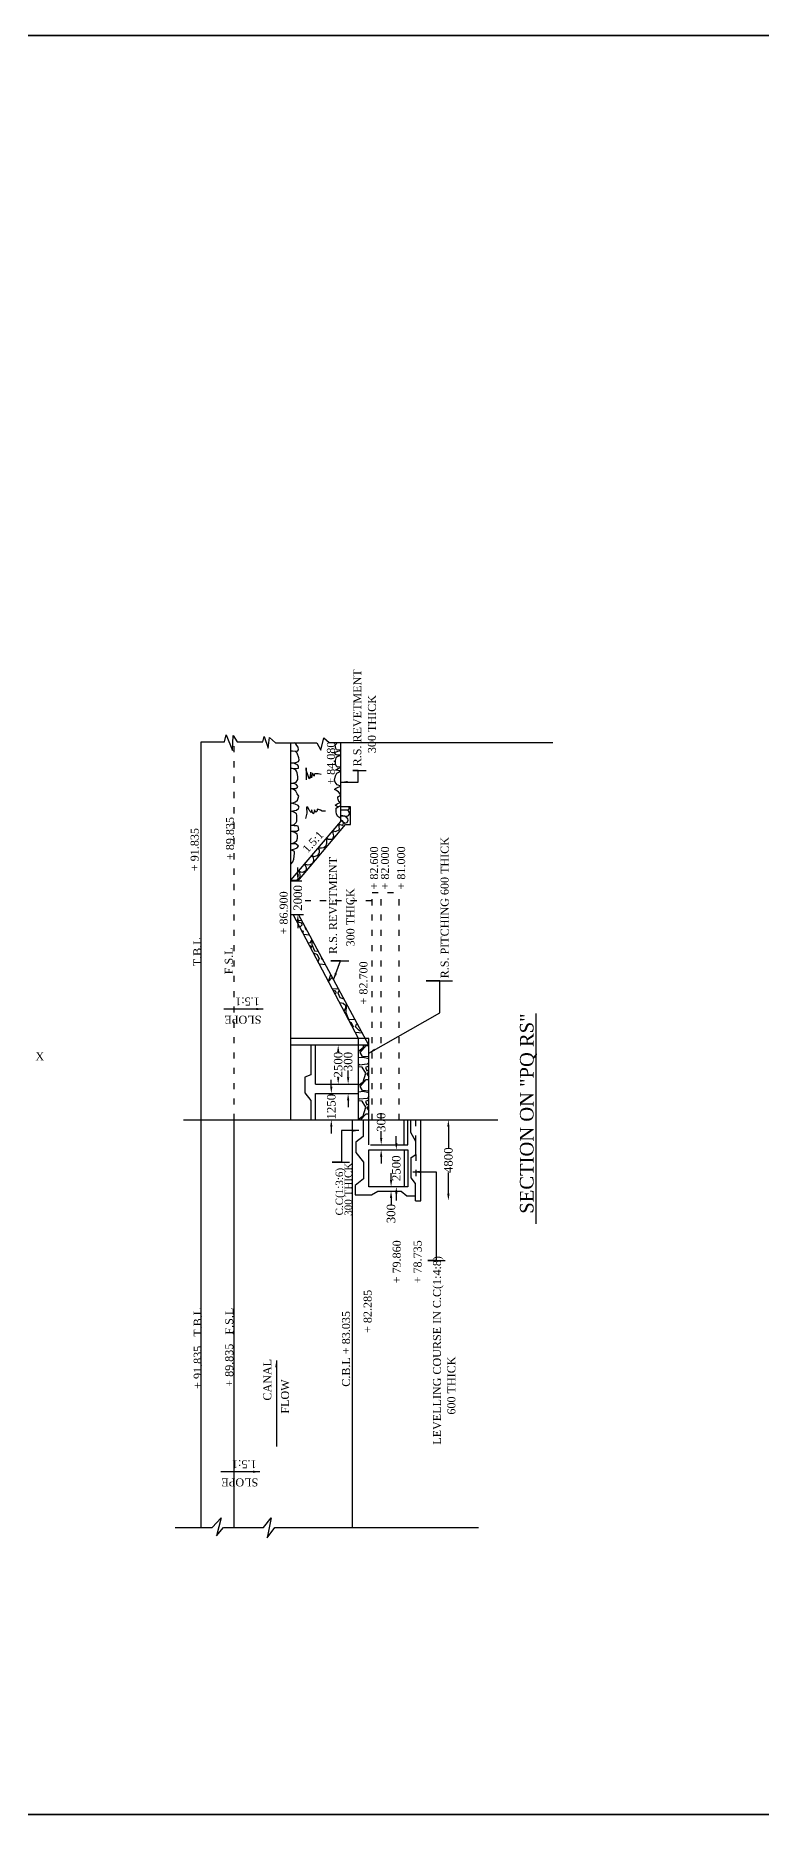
# Model space of a CAD drawing. Header units: millimetres. Extents: x -109570 to 262268, y -246061 to 108364.
# Drawn here: x 143777 to 186452, y 3749 to 108246 of the extents above; entities that cross this region are included whole.
import ezdxf

# ---------------------------------------------------------------- set-up
doc = ezdxf.new("R2010")
doc.units = ezdxf.units.MM
doc.header["$MEASUREMENT"] = 0
doc.header["$PDMODE"] = 33
doc.header["$PDSIZE"] = 500
doc.linetypes.add('ACAD_ISO03W100', pattern=[30, 12, -18])
for name, color, linetype in [('DIM', 5, 'Continuous'), ('DOT LINE', 3, 'ACAD_ISO03W100'), ('DWG. LINE', 1, 'Continuous'), ('HATCH', 2, 'Continuous'), ('TEXT', 7, 'Continuous'), ('TITLE', 7, 'Continuous')]:
    doc.layers.add(name, color=color, linetype=linetype)
doc.styles.get("Standard").update_dxf_attribs({"font": 'TIMES.TTF', "height": 500})
doc.dimstyles.get("Standard").update_dxf_attribs({"dimtxt": 500, "dimasz": 400, "dimexe": 0.18, "dimexo": 0.0625, "dimgap": 0.09, "dimtad": 0, "dimdec": 0, "dimzin": 0, "dimdsep": 46, "dimtxsty": 'Standard', "dimcen": 0.09, "dimse1": 1, "dimse2": 1, "dimclrd": 5, "dimclre": 5, "dimclrt": 4, "dimadec": 0, "dimazin": 0, "dimtfac": 1, "dimtdec": 0, "dimtofl": 0, "dimtmove": 0, "dimatfit": 3, "dimfxl": 1, "dimtolj": 1, "dimtzin": 0, "dimarcsym": 0})
pattern_1 = [(228.0128, (1440, 2000), (-15999.99646, -18000.00268), [269.072, -26638.176]), (184.9697, (1260, 1800), (24000.002103, 1999.982614), [461.736, -45711.85]), (132.5104, (800, 1760), (19999.98144, -22000.01735), [325.576, -32232.064]), (267.2737, (20, 1260), (1999.992035, 40000.00059), [420.476, -41627.116]), (292.8337, (0, 840), (-10000.01981, 23999.992824), [412.31, -40818.746]), (357.2737, (160, 460), (-40000.00059, 1999.992035), [420.476, -41627.116]), (37.6942, (580, 440), (-26000.01469, -19999.98081), [556.058, -55049.698]), (72.2553, (1020, 780), (14000.021525, 43999.992462), [524.976, -51972.642]), (121.4296, (1180, 1280), (-16000.01647, 25999.990073), [421.9, -41768.146]), (175.2364, (960, 1640), (22000.0019, -1999.98307), [481.664, -23601.526]), (222.3974, (480, 1680), (-24000.014702, -21999.984164), [622.896, -61666.75]), (138.8141, (2000, 1240), (-14000.0059, 11999.99463), [212.602, -21047.688]), (171.4692, (1840, 1380), (25999.99657, -4000.01582), [404.474, -40043.022]), (225, (1440, 1440), (-2e-13, -2000.001), [282.842, -2545.584]), (203.1986, (1300, 1680), (9999.99946, 4000.00265), [152.316, -15079.23]), (291.8014, (1160, 1620), (-1999.9998, 6000.00055), [215.406, -10554.924]), (30.9638, (1240, 1420), (5999.99604, 4000.005), [349.858, -11312.046]), (161.5651, (1540, 1600), (4000.0009, -1999.9968), [252.982, -6071.574]), (16.3895, (0, 1620), (20000.0044, 5999.98542), [354.4, -35085.69]), (70.3462, (340, 1720), (-7999.9905, -22000.00427), [297.322, -29434.816]), (293.1986, (1540, 2000), (-4000.00265, 9999.99946), [304.63, -14926.916]), (343.6105, (1660, 1720), (-20000.0044, 5999.98542), [354.4, -35085.69]), (339.444, (0, 380), (-10000.0037, 3999.992), [341.76, -16746.248]), (294.7751, (320, 260), (-9999.98438, 22000.00684), [286.356, -28349.286]), (66.8014, (1560, 0), (4000.00265, 9999.99946), [304.63, -14926.916]), (17.354, (1680, 280), (-26000.00404, -7999.989005), [335.262, -33190.848]), (69.444, (580, 0), (-3999.992, -10000.0037), [170.88, -16917.128]), (101.3099, (1440, 0), (-1999.9953, 8000.0015), [101.98, -10096.058]), (165.9638, (1420, 100), (6000.0011, -1999.9961), [412.31, -7833.9]), (186.009, (1020, 200), (19999.9995, 1999.998635), [382.1, -37827.846]), (303.6901, (1240, 1240), (-2000.0027, 3999.9991), [288.444, -6922.658]), (353.1572, (1400, 1000), (33999.99873, -4000.015996), [503.588, -49855.126]), (60.9454, (1900, 940), (-8000.00005, -14000.00077), [205.912, -20385.348]), (90, (2000, 1120), (-2000, 2000), [120, -1880]), (120.2564, (980, 260), (7999.98977, -14000.00491), [277.848, -27507.04]), (48.0128, (840, 500), (15999.99646, 18000.00268), [538.144, -26369.104]), (0, (1200, 900), (2000, 2000), [520, -1480]), (325.3048, (1720, 900), (-19999.98852, 14000.01722), [316.228, -31306.548]), (254.0546, (1980, 720), (-1999.9998, -8000.00025), [291.204, -14269.016]), (207.646, (1900, 440), (-37999.991614, -20000.015426), [474.13, -46938.948]), (175.4261, (1480, 220), (-26000.001117, 1999.989602), [501.598, -49658.148])]

# ---------------------------------------------------------------- blocks, each defined once
blk = doc.blocks.new('*D111')
at = {"layer": 'Defpoints', "color": 0}
for p in [(159197, 58568), (159205, 58568), (159228, 56609)]:
    blk.add_point(p, dxfattribs=at)
at = {"layer": 'DIM', "color": 5, "lineweight": -2}
for p, q in [((159197, 58968), (159197, 59368)), ((159197, 56209), (159197, 55809))]:
    blk.add_line(p, q, dxfattribs=at)
at = {"layer": 'DIM', "color": 5}
for points in [[(159131, 58968), (159264, 58968), (159197, 58568)], [(159131, 56209), (159264, 56209), (159197, 56609)]]:
    blk.add_solid(points, dxfattribs=at)
at = {"layer": 'DIM', "color": 4, "insert": (159197, 57589), "char_height": 500, "attachment_point": 5, "rotation": 90}
blk.add_mtext('\\A1;2000', dxfattribs=at)
blk = doc.blocks.new('*D112')
at = {"layer": 'Defpoints', "color": 0}
for p in [(161569, 48938), (161569, 48938), (161501, 46650)]:
    blk.add_point(p, dxfattribs=at)
at = {"layer": 'DIM', "color": 5, "lineweight": -2}
for p, q in [((161569, 48538), (161569, 48511)), ((161569, 47050), (161569, 47077))]:
    blk.add_line(p, q, dxfattribs=at)
at = {"layer": 'DIM', "color": 5}
for points in [[(161503, 48538), (161636, 48538), (161569, 48938)], [(161503, 47050), (161636, 47050), (161569, 46650)]]:
    blk.add_solid(points, dxfattribs=at)
at = {"layer": 'DIM', "color": 4, "insert": (161569, 47794), "char_height": 500, "attachment_point": 5, "rotation": 90}
blk.add_mtext('\\A1;2500', dxfattribs=at)
blk = doc.blocks.new('*D113')
at = {"layer": 'Defpoints', "color": 0}
for p in [(162153, 46650), (162170, 46094), (162187, 46650)]:
    blk.add_point(p, dxfattribs=at)
at = {"layer": 'DIM', "color": 5, "lineweight": -2}
for p, q in [((162153, 47050), (162153, 47450)), ((162153, 45694), (162153, 45294))]:
    blk.add_line(p, q, dxfattribs=at)
at = {"layer": 'DIM', "color": 5}
for points in [[(162086, 47050), (162220, 47050), (162153, 46650)], [(162086, 45694), (162220, 45694), (162153, 46094)]]:
    blk.add_solid(points, dxfattribs=at)
at = {"layer": 'DIM', "color": 4, "insert": (162153, 47976), "char_height": 500, "attachment_point": 5, "rotation": 90}
blk.add_mtext('\\A1;300', dxfattribs=at)
blk = doc.blocks.new('*D114')
at = {"layer": 'Defpoints', "color": 0}
for p in [(161165, 46094), (161165, 46094), (161047, 44553)]:
    blk.add_point(p, dxfattribs=at)
at = {"layer": 'DIM', "color": 5, "lineweight": -2}
for p, q in [((161165, 46494), (161165, 46894)), ((161165, 44153), (161165, 43753))]:
    blk.add_line(p, q, dxfattribs=at)
at = {"layer": 'DIM', "color": 5}
for points in [[(161098, 46494), (161231, 46494), (161165, 46094)], [(161098, 44153), (161231, 44153), (161165, 44553)]]:
    blk.add_solid(points, dxfattribs=at)
at = {"layer": 'DIM', "color": 4, "insert": (161165, 45323), "char_height": 500, "attachment_point": 5, "rotation": 90}
blk.add_mtext('\\A1;1250', dxfattribs=at)
blk = doc.blocks.new('*D115')
at = {"layer": 'Defpoints', "color": 0}
for p in [(164588, 40368), (164666, 40617), (164677, 40368)]:
    blk.add_point(p, dxfattribs=at)
at = {"layer": 'DIM', "color": 5, "lineweight": -2}
for p, q in [((164677, 41017), (164677, 41417)), ((164677, 39968), (164677, 39568))]:
    blk.add_line(p, q, dxfattribs=at)
at = {"layer": 'DIM', "color": 5}
for points in [[(164611, 41017), (164744, 41017), (164677, 40617)], [(164611, 39968), (164744, 39968), (164677, 40368)]]:
    blk.add_solid(points, dxfattribs=at)
at = {"layer": 'DIM', "color": 4, "insert": (164677, 39042), "char_height": 500, "attachment_point": 5, "rotation": 90}
blk.add_mtext('\\A1;300', dxfattribs=at)
blk = doc.blocks.new('*D117')
at = {"layer": 'Defpoints', "color": 0}
for p in [(164985, 42796), (165008, 42796), (164985, 40617)]:
    blk.add_point(p, dxfattribs=at)
at = {"layer": 'DIM', "color": 5, "lineweight": -2}
for p, q in [((164985, 43196), (164985, 43596)), ((164985, 40217), (164985, 39817))]:
    blk.add_line(p, q, dxfattribs=at)
at = {"layer": 'DIM', "color": 5}
for points in [[(164918, 43196), (165052, 43196), (164985, 42796)], [(164918, 40217), (165052, 40217), (164985, 40617)]]:
    blk.add_solid(points, dxfattribs=at)
at = {"layer": 'DIM', "color": 4, "insert": (164985, 41706), "char_height": 500, "attachment_point": 5, "rotation": 90}
blk.add_mtext('\\A1;2500', dxfattribs=at)
blk = doc.blocks.new('*D118')
at = {"layer": 'Defpoints', "color": 0}
for p in [(164096, 43085), (164119, 43085), (164119, 42796)]:
    blk.add_point(p, dxfattribs=at)
at = {"layer": 'DIM', "color": 5, "lineweight": -2}
for p, q in [((164096, 43485), (164096, 43885)), ((164096, 42396), (164096, 41996))]:
    blk.add_line(p, q, dxfattribs=at)
at = {"layer": 'DIM', "color": 5}
for points in [[(164029, 43485), (164163, 43485), (164096, 43085)], [(164029, 42396), (164163, 42396), (164096, 42796)]]:
    blk.add_solid(points, dxfattribs=at)
at = {"layer": 'DIM', "color": 4, "insert": (164096, 44411), "char_height": 500, "attachment_point": 5, "rotation": 90}
blk.add_mtext('\\A1;300', dxfattribs=at)
blk = doc.blocks.new('*D119')
at = {"layer": 'Defpoints', "color": 0}
for p in [(168047, 44553), (168187, 44553), (168012, 39806)]:
    blk.add_point(p, dxfattribs=at)
at = {"layer": 'DIM', "color": 5, "lineweight": -2}
for p, q in [((168047, 44153), (168047, 42899)), ((168047, 40206), (168047, 41460))]:
    blk.add_line(p, q, dxfattribs=at)
at = {"layer": 'DIM', "color": 5}
for points in [[(167981, 44153), (168114, 44153), (168047, 44553)], [(167981, 40206), (168114, 40206), (168047, 39806)]]:
    blk.add_solid(points, dxfattribs=at)
at = {"layer": 'DIM', "color": 4, "insert": (168047, 42179), "char_height": 500, "attachment_point": 5, "rotation": 90}
blk.add_mtext('\\A1;4800', dxfattribs=at)

msp = doc.modelspace()

# ---------------------------------------------------------------- hatches: boundary and pattern name
at = {"layer": 'HATCH'}
h = msp.add_hatch(dxfattribs=at)
h.set_pattern_fill('GRAVEL', color=256, scale=2000, style=0)
h.set_pattern_definition(pattern_1)
h.paths.add_polyline_path([(162770, 49339.3), (163149.2, 49339.3), (159228.3, 56609.4), (158924, 56609.4)])
h = msp.add_hatch(dxfattribs=at)
h.set_pattern_fill('GRAVEL', color=256, scale=2000, style=0)
h.set_pattern_definition(pattern_1)
h.paths.add_polyline_path([(163365.6, 48938), (162770, 48938), (162770, 44552.6), (163365.6, 44552.6)])

# ---------------------------------------------------------------- linework, layer by layer
at = {"layer": 'DIM'}
for points in [[(162744.9, 65065.8), (162434.1, 65065.8), (163223.2, 65065.8)], [(161702.2, 53901), (161127.1, 53901), (162195.3, 53901)], [(167547.7, 52721.6), (166738.8, 52721.6), (168287.8, 52721.6)], [(161764.3, 42071.9), (161219.4, 42071.9), (162243.5, 42071.9)], [(167328.1, 36292.1), (166847.5, 36292.1), (167849, 36292.1)]]:
    msp.add_lwpolyline(points, dxfattribs=at)
at = {"layer": 'DOT LINE', "ltscale": 30}
for points in [[(155454.3, 44552.6), (155454.3, 67020.9)], [(163558.4, 44552.6), (163558.4, 57911.8)], [(163558.4, 57911.8), (165145, 57911.8)], [(164097.2, 44552.6), (164097.2, 57911.8)], [(165145, 44552.6), (165145, 57911.8)], [(163558.4, 57423.4), (159630.8, 57423.4)], [(166132, 43270.9), (166132, 44552.6)], [(166132, 42510.4), (166132, 40805.1)]]:
    msp.add_lwpolyline(points, dxfattribs=at)
at = {"layer": 'DWG. LINE'}
for p, q in [((163365.6, 49339.3), (158780.5, 49339.3)), ((163365.6, 48938), (158780.5, 48938))]:
    msp.add_line(p, q, dxfattribs=at)
for points in [[(153505.2, 66766.9), (154881, 66766.9), (154975.1, 67161.3), (155347.8, 66247.4), (155387.4, 67127.5), (155624.5, 66749.5), (157139.7, 66749.5), (157218.7, 67076.9), (157450.2, 66377.3), (157523.7, 67014.8), (157890.7, 66693.2), (160316.7, 66693.2), (160548.3, 66275.7), (160729, 66986.6), (161033.9, 66715.8), (174181.3, 66715.8)], [(153505.2, 20608.2), (153505.2, 66766.9)], [(158780.5, 58631.7), (161733.5, 62075.4), (161733.5, 66715.8)], [(158780.5, 44552.6), (158780.5, 66693.2)], [(159205.3, 58568.4), (162007.9, 61905.3), (162294.4, 61905.3), (162294.4, 62930.9), (161733.5, 62930.9)], [(159427.2, 58568.4), (158780.5, 58568.4)], [(158780.5, 56609.4), (159535.1, 56609.4)], [(162770, 49339.3), (158924, 56609.4)], [(163365.6, 48938), (159228.3, 56609.4)], [(162770, 44552.6), (162770, 49339.3)], [(163365.6, 43085.3), (163365.6, 49339.3)], [(159953.7, 48938), (159953.7, 47190), (159608.7, 47055.5), (159608.7, 46135.5), (159953.7, 45678.3), (159953.7, 44552.6)], [(160232.1, 46650.1), (160232.1, 48938)], [(160232.1, 46650.1), (162770, 46650.1)], [(160232.1, 44552.6), (160232.1, 46093.5)], [(160232.1, 46093.5), (162770, 46093.5)], [(152480.5, 44552.6), (170959, 44552.6)], [(155454.3, 20608.2), (155454.3, 44552.6)], [(162410.6, 20608.2), (162410.6, 44552.6)], [(163038.3, 44552.6), (163038.3, 43564.7), (162600, 43247.8), (162600, 42625.6), (163049.9, 42068.6), (163049.9, 41082), (162565.5, 40690.2), (162565.5, 40142.8), (163528.6, 40142.8), (163909.2, 40367.5), (165265.8, 40367.5), (165606.1, 40085), (166107.8, 40085)], [(163463.7, 43085.3), (165669.6, 43085.3), (165669.6, 44552.6)], [(165449.1, 43085.3), (165449.1, 44552.6)], [(166107.8, 39792), (166107.8, 40805.1), (165866, 41135.2), (165866, 42333.6), (166132, 42510.4), (166132, 43270.9), (165849.4, 43800.9), (165849.4, 44552.6)], [(166107.8, 39792), (166420.5, 39792), (166420.5, 44552.6)], [(165457.2, 42796), (165457.2, 40616.6)], [(151979.2, 20608.2), (154167.3, 20608.2), (154695, 21176.9), (154408, 20111.6), (154827, 20608.2), (157186.3, 20608.2), (157632.5, 21177.3), (157387.7, 19992.1), (157844.8, 20608.2), (169810.1, 20608.2)]]:
    msp.add_lwpolyline(points, dxfattribs=at)
msp.add_lwpolyline([(163365.6, 42796), (165669.6, 42796), (165669.6, 40616.6), (163365.6, 40616.6)], close=True, dxfattribs=at)
at = {"layer": 'HATCH'}
for points in [[(158780.5, 59578), (158899.4, 59698.5), (158968.3, 59864.8), (159002.7, 60220.4), (158991.2, 60306.4), (158780.5, 60403.9), (159014.7, 60470.2), (159152.5, 60533.2), (159232.8, 60625), (159232.8, 60625), (159083.6, 60762.7), (158974.5, 60762.7), (158780.5, 60762.7), (159009, 60848.7), (159135.3, 60963.4), (159181.2, 61106.8), (159181.2, 61244.4), (159152.5, 61336.2), (159152.5, 61336.2), (159020.4, 61422.2), (158780.5, 61514), (159147.1, 61514), (159250.4, 61607.9), (159250.4, 61607.9), (159216, 61797.2), (159141.3, 61814.4), (158980.6, 61814.4), (158780.5, 61843), (158980.6, 61894.7), (159095.4, 62009.4), (159141.3, 62101.1), (159147.1, 62238.8), (159147.1, 62451), (159118.4, 62519.8), (159118.4, 62519.8), (158997.8, 62611.6), (158928.9, 62651.7), (158780.5, 62686.1), (159118.4, 62751.5), (159227.5, 62843.2), (159267.7, 62917.8), (159221.7, 63015.3), (159032.3, 63101.3), (158957.6, 63124.3), (158842.8, 63147.2), (159066.8, 63234.5), (159175.9, 63337.8), (159250.5, 63567.2), (159164.4, 63699.1), (159072.5, 63854), (158986.4, 63928.5), (158906, 63980.1), (158780.5, 64020.3), (159079.2, 64021.4), (159184.1, 64084.9), (159193.6, 64138.9), (159123.7, 64237.4), (159050.6, 64278.7), (158987, 64307.2), (158780.5, 64307.2), (159104.6, 64393.6), (159203.1, 64542.9), (159206.3, 64723.9), (159149.1, 64930.3), (159123.6, 65031.9), (159072.8, 65098.6), (159018.8, 65130.4), (158932.9, 65165.3), (158780.5, 65213), (159104.6, 65198.7), (159234.9, 65214.6), (159234.9, 65328.9), (159180.9, 65405.1), (159044.2, 65471.8), (158971.1, 65500.4), (158780.5, 65500.4), (159085.7, 65549), (159228.7, 65593.5), (159266.9, 65701.4), (159247.8, 65818.9), (159149.2, 66088.9), (159104.7, 66149.2), (159053.9, 66181), (158885.4, 66215.9), (158821.9, 66215.9), (158780.5, 66228.6), (159168.2, 66213.8), (159241.3, 66293.2), (159215.8, 66439.2), (159139.6, 66547.2), (159072.8, 66648.8), (158999.7, 66693.2)], [(161733.5, 62245), (161557.6, 62379.2), (161469.8, 62508.2), (161449.1, 62663), (161454.3, 62853.9), (161454.3, 62853.9), (161578.2, 62957.2), (161733.5, 62993.3), (161560.1, 62942), (161463.4, 62987.6), (161404.8, 63019.2), (161393.5, 63046.2), (161517.6, 63122.8), (161583, 63149.9), (161648.4, 63170.1), (161733.5, 63190.4), (161612.3, 63249.8), (161571.7, 63362.4), (161549.1, 63454.8), (161553.7, 63520.2), (161587.5, 63547.2), (161648.4, 63581), (161680, 63599), (161733.5, 63635.1), (161582.9, 63818.8), (161429.5, 63911.2), (161361.9, 63954), (161418.2, 64021.6), (161485.9, 64053.1), (161571.6, 64086.9), (161688.9, 64129.7), (161733.5, 64150), (161517.3, 64236.4), (161388.8, 64394.2), (161361.7, 64509.1), (161413.6, 64761.5), (161497, 64907.9), (161562.5, 64955.2), (161688.8, 65022.8), (161733.5, 65067.9), (161621.1, 65051), (161558, 65066.8), (161467.8, 65084.8), (161418.2, 65100.6), (161528.7, 65168.2), (161600.8, 65208.7), (161659.5, 65235.8), (161733.5, 65280.8), (161535.3, 65270.3), (161458.6, 65347), (161406.7, 65441.6), (161406.7, 65549.8), (161406.7, 65655.7), (161451.8, 65820.2), (161490.2, 65881), (161566.9, 65914.8), (161733.5, 65976.5), (161528.6, 65976.5), (161449.7, 65987.8), (161361.7, 66062.1), (161411.4, 66152.3), (161544.4, 66199.6), (161639.2, 66228.9), (161733.5, 66260.4), (161467.8, 66281.7), (161424.9, 66371.8), (161388.9, 66561.1), (161519.7, 66715.8)], [(160564.4, 64830.3), (160384.3, 64874.6), (160307.8, 64874.6), (160243.7, 64874.6), (160206.7, 64874.6), (160152.4, 64832.7), (160149.9, 64771.1), (160149.9, 64739.1), (160149.9, 64755.1), (160088.2, 64832.7), (160058.6, 64914.1), (160058.6, 64914.1), (160024.1, 64771.1), (160006.8, 64645.4), (159969.8, 64820.4), (159962.4, 64975.7), (159925.4, 64827.8), (159895.8, 64633.1), (159863.7, 64583.8), (159792.2, 64813), (159686.1, 65101.4), (159686.1, 65228), (159695.7, 64525.5)], [(158780.5, 58631.7), (158992.3, 58627.2), (159090.6, 58627.2), (159180.2, 58673.4), (159316.1, 58788.9), (159327.6, 58864), (159327.6, 58956.4), (159310.3, 59034.4), (159290, 59092.1), (159252.4, 59182.1), (159351.1, 59116.3), (159472.5, 59101.9), (159521.6, 59122.1), (159579.4, 59153.8), (159640.1, 59185.6), (159689.3, 59220.3), (159703.7, 59272.2), (159703.7, 59353.1), (159689.3, 59402.2), (159663.2, 59448.4), (159648.8, 59497.5), (159595.8, 59582.5), (159770.7, 59533.1), (159918.1, 59541.7), (160077.1, 59634.1), (160117.6, 59697.7), (160140.7, 59839.2), (160117.6, 59920), (160088.7, 59977.8), (160068.4, 60018.2), (160022.4, 60079.9), (160155.4, 60013.3), (160337.5, 60074), (160389.5, 60117.3), (160438.7, 60183.7), (160467.6, 60273.2), (160467.6, 60371.4), (160456, 60429.2), (160418.4, 60492.7), (160405.6, 60526.8), (160586.4, 60522.6), (160733.8, 60545.7), (160869.7, 60667), (160887, 60739.2), (160898.6, 60802.7), (160898.6, 60886.5), (160898.6, 60976), (160901.5, 61028), (160900.5, 61103.9), (161003.4, 61049.1), (161231.7, 61037.6), (161275.1, 61121.3), (161306.9, 61228.1), (161289.5, 61314.8), (161266.4, 61389.9), (161273.1, 61538.4), (161402.7, 61480.4), (161495.2, 61520.8), (161587.7, 61567), (161639.7, 61621.9), (161628.2, 61786.5), (161625.3, 61824), (161600.7, 61920.6), (161799.1, 61859.7), (161856.9, 61905.9), (161885.8, 61975.2), (161848.2, 62087.8), (161830.9, 62113.8), (161741.3, 62157.1), (161961, 61986.7), (162105.5, 62021.4), (162160.4, 62157.1), (162134.4, 62243.7), (162082.4, 62313), (161995.6, 62359.2), (161943.6, 62385.2), (161900.3, 62399.7), (161839.6, 62419.9), (161738.4, 62417), (162102.8, 62383.7), (162169.3, 62427), (162227.1, 62513.6), (162209.7, 62640.7), (162149, 62715.8), (162088.3, 62741.7), (162004.5, 62744.6), (161926.5, 62744.6), (161834, 62744.6), (161733.5, 62744.6), (162166.4, 62779.3), (162209.7, 62816.8), (162221.3, 62877.5), (162218.4, 62930.9)], [(160820.6, 62682.1), (160622.8, 62692.7), (160520.4, 62735), (160403.8, 62777.4), (160336.7, 62809.1), (160336.7, 62720.9), (160319, 62657.4), (160319, 62657.4), (160251.9, 62629.1), (160213, 62689.1), (160167.1, 62759.7), (160167.1, 62759.7), (160121.2, 62523.3), (160121.2, 62523.3), (160068.2, 62590.3), (160032.9, 62696.2), (160001.1, 62770.3), (159983.4, 62604.4), (159983.4, 62604.4), (159934, 62636.2), (159898.6, 62689.1), (159845.6, 62809.1), (159789.1, 62904.4), (159732.6, 62946.8), (159704.3, 62900.9), (159732.6, 62558.6), (159640.8, 62248)]]:
    msp.add_lwpolyline(points, dxfattribs=at)
at = {"layer": 'TITLE', "lineweight": 35}
msp.add_lwpolyline([(-1064.9, 108246.2), (262267.9, 108246.2), (262267.9, 3748.5), (-1064.9, 3748.5)], close=True, dxfattribs=at)

# ---------------------------------------------------------------- texts
at = {"layer": 'DIM', "color": 4, "char_height": 250, "attachment_point": 5, "rotation": 90}
for insert in [(149439.7, 34009.3), (149784.6, 34009.3)]:
    msp.add_mtext('\\A1;  ', dxfattribs=dict(at, insert=insert))
at = {"layer": 'TEXT'}
for s, height, rotation, p in [('R.S. REVETMENT', 470, 90, (162922.8, 65317.7)), ('300 THICK', 470, 90, (163786.6, 66094.3)), ('+ 84.080', 470, 90, (161376.4, 64240.5)), ('+ 91.835', 470, 90, (153364.3, 59161.5)), ('+ 89.835', 470, 90, (155442.6, 59811.9)), ('1.5:1', 470, 47.317758, (159768.8, 60197.7)), ('R.S. PITCHING 600 THICK', 470, 90, (168062.8, 52864.6)), ('R.S. REVETMENT', 470, 90, (161496.4, 54296.6)), ('+ 82.600', 470, 90, (163912.8, 58084.5)), ('+ 82.000', 470, 90, (164552.9, 58084.5)), ('+ 81.000', 470, 90, (165504.4, 58084.5)), ('+ 86.900', 470, 90, (158598.8, 55445.5)), ('300 THICK', 470, 90, (162522.4, 54740.2)), ('T.B.L', 470, 90, (153522.1, 53573.1)), ('F.S.L', 470, 90, (155372.1, 53104.9)), ('+ 82.700', 470, 90, (163287.7, 51330.9)), ('1.5:1', 470, 180, (156953.9, 51737.9)), ('SLOPE', 470, 180, (157052.2, 50668.4)), ('300 THICK', 430, 90, (162374.5, 38913.9)), ('C.C(1:3:6)', 430, 90, (161852.3, 38934.7)), ('+ 79.860', 470, 90, (165245, 34945.7)), ('+ 78.735', 470, 90, (166470.7, 34945.7)), ('LEVELLING COURSE IN C.C(1:4:8)', 470, 90, (167612.9, 25467.2)), ('+ 82.285', 470, 90, (163533.7, 32034.6)), ('+ 91.835   T.B.L', 470, 90, (153545.7, 28749.7)), ('+ 89.835   F.S.L', 470, 90, (155396.7, 28873)), ('C.B.L + 83.035', 470, 90, (162264.3, 28874.5)), ('CANAL', 470, 90, (157637.4, 28059.3)), ('600 THICK', 470, 90, (168456.3, 27236.8)), ('FLOW', 470, 90, (158677.8, 27291.1)), ('1.5:1', 470, 180, (156769.4, 24555.9)), ('SLOPE', 470, 180, (156867.8, 23486.4))]:
    msp.add_text(s, height=height, rotation=rotation, dxfattribs=at).set_placement(p)
msp.add_text('X', height=470, dxfattribs=at).set_placement((143772.6, 48045.9))
at = {"layer": 'TITLE'}
msp.add_text('%%U  SECTION ON "PQ RS"', height=800, rotation=90, dxfattribs=at).set_placement((173052.4, 38434.1))

# ---------------------------------------------------------------- dimensions: what is measured, and where the dimension line sits
at = {"layer": 'DIM'}
for base, p1, p2, text, picture, middle in [((159197.2, 58568.4), (159228.3, 56609.4), (159205.3, 58568.4), '2000', '*D111', (159197.2, 57588.9)), ((161569.3, 48938), (161501, 46650.1), (161569.3, 48938), '2500', '*D112', (161569.3, 47794)), ((162153, 46650.1), (162169.8, 46093.5), (162186.5, 46650.1), '300', '*D113', (162153, 47975.8)), ((161164.7, 46093.5), (161047.4, 44552.6), (161164.7, 46093.5), '1250', '*D114', (161164.7, 45323)), ((168047.4, 44552.6), (168011.6, 39805.9), (168187.2, 44552.6), '4800', '*D119', (168047.4, 42179.2)), ((164985.1, 42796), (164985.1, 40616.6), (165007.9, 42796), '2500', '*D117', (164985.1, 41706.3)), ((164677.2, 40367.5), (164665.8, 40616.6), (164587.5, 40367.5), '300', '*D115', (164677.2, 39041.8))]:
    dim = msp.add_linear_dim(base=base, p1=p1, p2=p2, angle=90, text=text, dimstyle='Standard', dxfattribs=at)
    dim.commit()
    dim.dimension.update_dxf_attribs({"geometry": picture, "text_midpoint": middle})
dim = msp.add_aligned_dim(p1=(164118.8, 42796), p2=(164118.8, 43085.3), distance=22.8, text='300', dimstyle='Standard', dxfattribs=at)
dim.commit()
dim.dimension.update_dxf_attribs({"geometry": '*D118', "text_midpoint": (164096, 44411)})

# ---------------------------------------------------------------- leaders
for points in [[(161733.5, 64395.6), (162744.9, 64395.6), (162744.9, 65065.8)], [(161297, 52773.7), (161702.2, 53901)], [(163365.6, 48474.4), (167547.7, 50840.1), (167547.7, 52721.6)], [(157148.8, 51059.9), (154854.8, 51059.9)], [(162788.3, 43917.3), (161764.3, 43917.3), (161764.3, 42071.9)], [(165963.9, 41493), (167328.1, 41493), (167328.1, 36292.1)], [(157933.9, 30409.5), (157933.9, 25357.6)], [(156964.3, 23878), (154670.3, 23878)]]:
    msp.add_leader(points, dimstyle='Standard', override={"dimgap": 0.09, "dimtad": 0}, dxfattribs=at)

doc.saveas('drawing.dxf')
